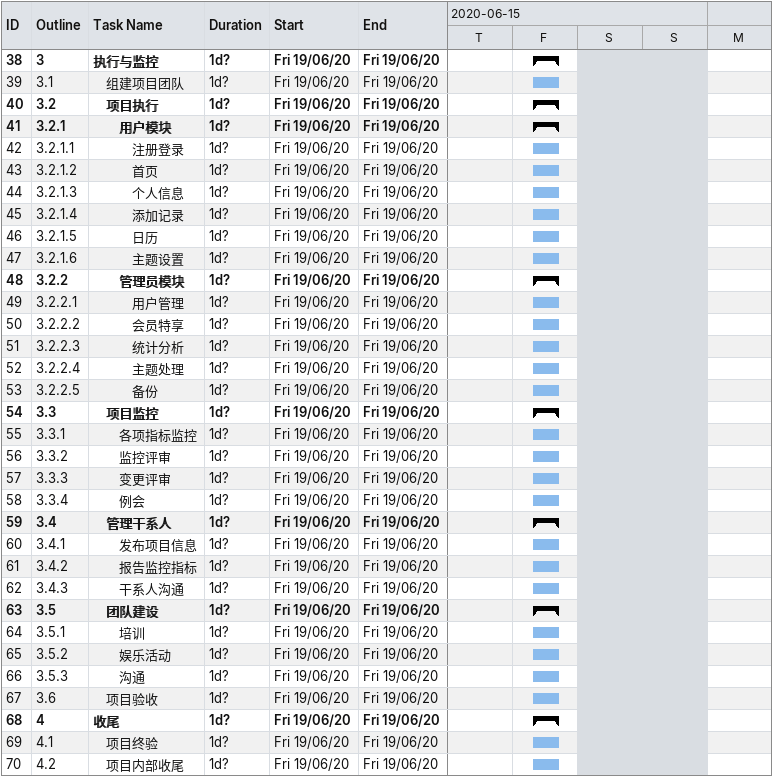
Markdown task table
| ID | WBS | Task | Duration | Start | Finish |
|---|---|---|---|---|---|
| 38 | 3 | **执行与监控** | 1d? | 2020-06-19 | 2020-06-19 |
| 39 | 3.1 | 组建项目团队 | 1d? | 2020-06-19 | 2020-06-19 |
| 40 | 3.2 | **项目执行** | 1d? | 2020-06-19 | 2020-06-19 |
| 41 | 3.2.1 | **用户模块** | 1d? | 2020-06-19 | 2020-06-19 |
| 42 | 3.2.1.1 | 注册登录 | 1d? | 2020-06-19 | 2020-06-19 |
| 43 | 3.2.1.2 | 首页 | 1d? | 2020-06-19 | 2020-06-19 |
| 44 | 3.2.1.3 | 个人信息 | 1d? | 2020-06-19 | 2020-06-19 |
| 45 | 3.2.1.4 | 添加记录 | 1d? | 2020-06-19 | 2020-06-19 |
| 46 | 3.2.1.5 | 日历 | 1d? | 2020-06-19 | 2020-06-19 |
| 47 | 3.2.1.6 | 主题设置 | 1d? | 2020-06-19 | 2020-06-19 |
| 48 | 3.2.2 | **管理员模块** | 1d? | 2020-06-19 | 2020-06-19 |
| 49 | 3.2.2.1 | 用户管理 | 1d? | 2020-06-19 | 2020-06-19 |
| 50 | 3.2.2.2 | 会员特享 | 1d? | 2020-06-19 | 2020-06-19 |
| 51 | 3.2.2.3 | 统计分析 | 1d? | 2020-06-19 | 2020-06-19 |
| 52 | 3.2.2.4 | 主题处理 | 1d? | 2020-06-19 | 2020-06-19 |
| 53 | 3.2.2.5 | 备份 | 1d? | 2020-06-19 | 2020-06-19 |
| 54 | 3.3 | **项目监控** | 1d? | 2020-06-19 | 2020-06-19 |
| 55 | 3.3.1 | 各项指标监控 | 1d? | 2020-06-19 | 2020-06-19 |
| 56 | 3.3.2 | 监控评审 | 1d? | 2020-06-19 | 2020-06-19 |
| 57 | 3.3.3 | 变更评审 | 1d? | 2020-06-19 | 2020-06-19 |
| 58 | 3.3.4 | 例会 | 1d? | 2020-06-19 | 2020-06-19 |
| 59 | 3.4 | **管理干系人** | 1d? | 2020-06-19 | 2020-06-19 |
| 60 | 3.4.1 | 发布项目信息 | 1d? | 2020-06-19 | 2020-06-19 |
| 61 | 3.4.2 | 报告监控指标 | 1d? | 2020-06-19 | 2020-06-19 |
| 62 | 3.4.3 | 干系人沟通 | 1d? | 2020-06-19 | 2020-06-19 |
| 63 | 3.5 | **团队建设** | 1d? | 2020-06-19 | 2020-06-19 |
| 64 | 3.5.1 | 培训 | 1d? | 2020-06-19 | 2020-06-19 |
| 65 | 3.5.2 | 娱乐活动 | 1d? | 2020-06-19 | 2020-06-19 |
| 66 | 3.5.3 | 沟通 | 1d? | 2020-06-19 | 2020-06-19 |
| 67 | 3.6 | 项目验收 | 1d? | 2020-06-19 | 2020-06-19 |
| 68 | 4 | **收尾** | 1d? | 2020-06-19 | 2020-06-19 |
| 69 | 4.1 | 项目终验 | 1d? | 2020-06-19 | 2020-06-19 |
| 70 | 4.2 | 项目内部收尾 | 1d? | 2020-06-19 | 2020-06-19 |
